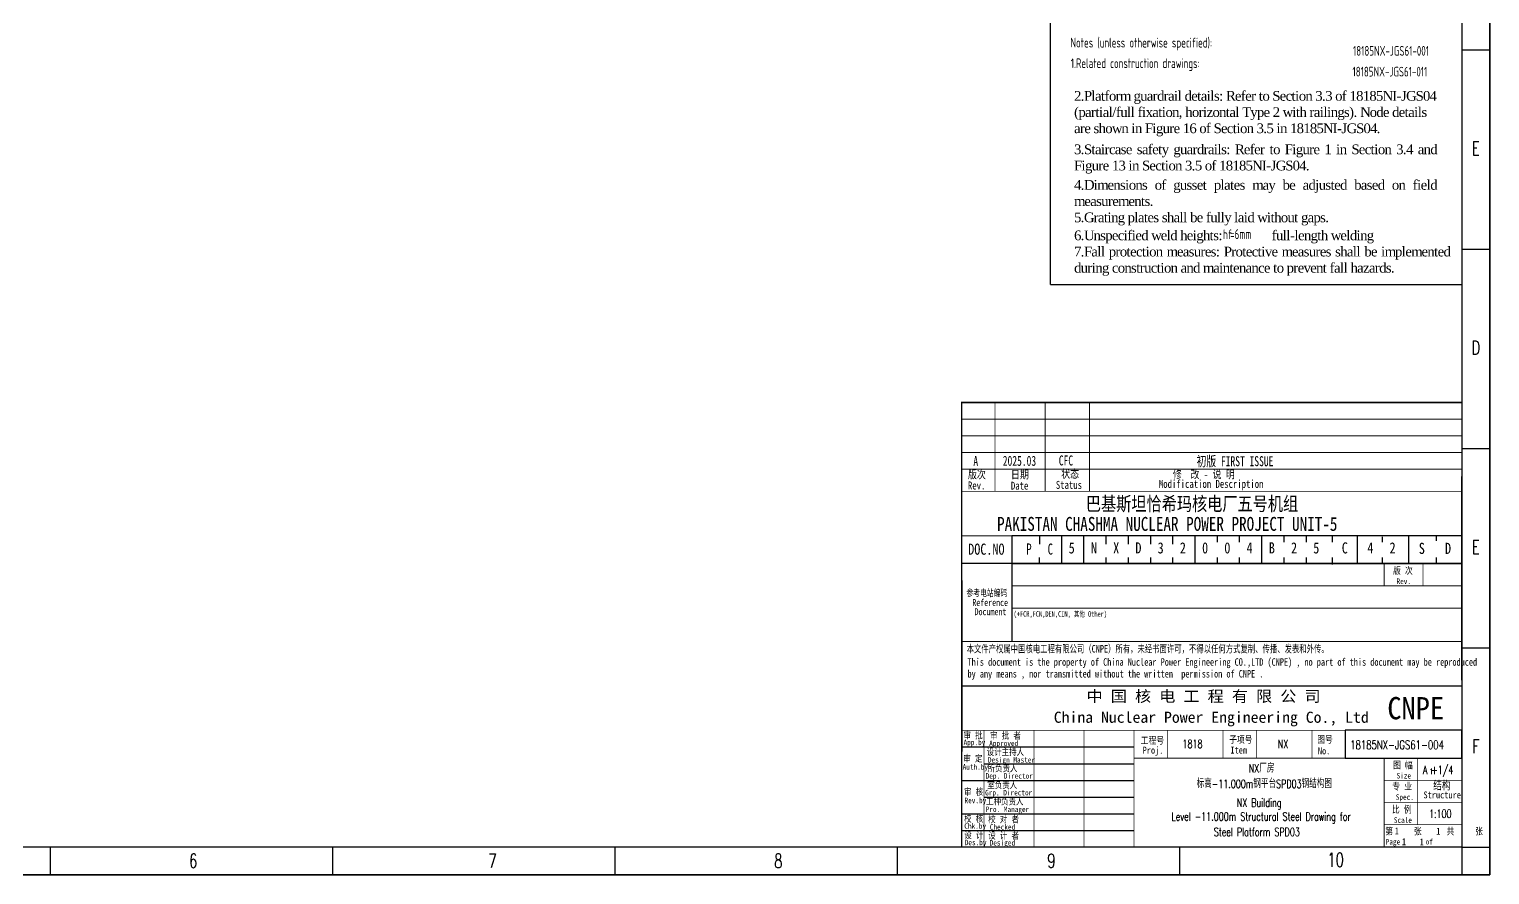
# Model space of a CAD drawing. Extents: x -110916 to 14423, y -159679 to 774005.
# Drawn here: x -58267 to -5716, y 425730 to 456168 of the extents above; entities that cross this region are included whole.
import ezdxf
from ezdxf.enums import TextEntityAlignment as Align

# ---------------------------------------------------------------- set-up
doc = ezdxf.new("R2010")
doc.units = 0
doc.linetypes.add('CONTINOUS', pattern=[0])
doc.layers.get('0').update_dxf_attribs({"linetype": 'CONTINUOUS'})
for name, color, linetype in [('1', 1, 'CONTINUOUS'), ('C77(文本)', 3, 'CONTINUOUS'), ('PUB_TEXT', 7, 'CONTINUOUS'), ('TK', 7, 'CONTINUOUS'), ('图框', 4, 'CONTINOUS'), ('标注', 3, 'CONTINUOUS')]:
    doc.layers.add(name, color=color, linetype=linetype)
doc.layers.add('_TSZ_PLOT_MARK', color=1, linetype='CONTINUOUS', plot=False)
doc.styles.add('CHINESE-3', font='romand.shx', dxfattribs={"width": 0.8, "bigfont": 'ochinese.shx'})
doc.styles.add('HZ', font='TXT.shx', dxfattribs={"width": 0.7, "bigfont": 'hz.shx'})
doc.styles.add('RH', font='romans.shx', dxfattribs={"width": 0.7, "bigfont": 'hz.shx'})
doc.styles.add('ROMAND', font='romand.shx', dxfattribs={"width": 0.7, "bigfont": 'ochinese.shx'})
doc.styles.add('TSSD_Rein', font='Tssdeng.shx', dxfattribs={"width": 0.7, "bigfont": 'hztxt.shx'})
doc.styles.add('宋体', font='', dxfattribs={"width": 0.7})
doc.styles.add('汉字', font='STFANGSO.TTF', dxfattribs={"width": 0.8, "height": 4})
doc.styles.get('宋体').set_extended_font_data('SimSun')

# ---------------------------------------------------------------- blocks, each defined once
blk = doc.blocks.new('*U49')
at = {"layer": '图框'}
blk.add_line((0, 500), (0, -500), dxfattribs=at)
blk = doc.blocks.new('*U50')
at = {"color": 0, "linetype": 'ByBlock', "lineweight": -2, "transparency": 16777216}
for p in [(50800, 0), (60960, 0), (71120, 0), (81280, 0), (91440, 0)]:
    blk.add_blockref('*U49', p, dxfattribs=at)

msp = doc.modelspace()

# ---------------------------------------------------------------- linework, layer by layer
at = {"color": 1}
for q in [(-21522, 484130), (-6708, 446981)]:
    msp.add_line((-21522, 446981), q, dxfattribs=at)
at = {"color": 4, "linetype": 'Continuous'}
msp.add_line((-22916, 437930), (-22916, 434130), dxfattribs=at)
at = {"color": 4}
msp.add_line((-21916, 437930), (-21916, 437630), dxfattribs=at)
at = {"layer": '1', "color": 4}
for p, q in [((-6749, 440065), (-6749, 440065)), ((-6749, 440065), (-6749, 440065)), ((-6749, 440065), (-6749, 440065)), ((-6749, 440065), (-6749, 440065)), ((-6749, 440065), (-6749, 440065)), ((-6749, 440065), (-6749, 440065)), ((-6749, 440065), (-6749, 440065)), ((-6749, 440065), (-6749, 440065)), ((-6716, 432735), (-6716, 440065)), ((-6716, 432735), (-6716, 440065)), ((-6746, 438554), (-6746, 438554)), ((-6746, 438554), (-6746, 438554)), ((-6746, 438554), (-6746, 438554)), ((-6746, 438554), (-6746, 438554)), ((-21916, 437830), (-21916, 437830)), ((-21116, 436930), (-21116, 437930)), ((-20316, 436930), (-20316, 437930)), ((-19516, 437630), (-19516, 437930)), ((-18716, 437630), (-18716, 437930)), ((-17916, 437630), (-17916, 437930)), ((-17116, 437630), (-17116, 437930)), ((-16316, 436930), (-16316, 437930)), ((-15516, 437701), (-15516, 437930)), ((-14716, 437701), (-14716, 437930)), ((-13916, 436930), (-13916, 437930)), ((-13116, 437701), (-13116, 437930)), ((-12316, 437701), (-12316, 437930)), ((-11379, 437701), (-11379, 437930)), ((-10479, 436951), (-10479, 437951)), ((-9579, 437701), (-9579, 437901)), ((-8629, 436930), (-8629, 437930)), ((-7629, 437751), (-7629, 437940)), ((-6716, 436930), (-24716, 436930)), ((-21916, 436930), (-21916, 437151)), ((-19516, 436930), (-19516, 437151)), ((-18716, 436930), (-18716, 437151)), ((-17916, 436930), (-17916, 437151)), ((-17116, 436930), (-17116, 437151)), ((-15516, 436930), (-15516, 437151)), ((-14716, 436930), (-14716, 437151)), ((-13116, 436930), (-13116, 437151)), ((-12316, 436930), (-12316, 437151)), ((-11379, 436901), (-11379, 437151)), ((-9579, 436951), (-9579, 437151)), ((-7629, 436951), (-7629, 437151)), ((-24716, 430330), (-18516, 430330)), ((-23916, 429730), (-18516, 429730)), ((-24716, 429130), (-18516, 429130)), ((-23916, 428530), (-18516, 428530)), ((-24716, 427930), (-18516, 427930)), ((-24716, 427330), (-18516, 427330)), ((-6716, 426730), (-24716, 426730)), ((-6716, 426730), (-24716, 426730)), ((-6716, 426730), (-24716, 426730)), ((-6716, 426730), (-24716, 426730)), ((-6716, 426730), (-24716, 426730)), ((-6716, 426730), (-24716, 426730))]:
    msp.add_line(p, q, dxfattribs=at)
at = {"layer": '1', "color": 4, "ltscale": 0.8}
msp.add_line((-24716, 436318), (-24716, 430169), dxfattribs=at)
at = {"layer": '1', "color": 4, "const_width": 50}
for points in [[(-24716, 426730), (-6716, 426730), (-6716, 442730), (-24716, 442730)], [(-24716, 432530), (-6716, 432530), (-6716, 426730), (-24716, 426730)]]:
    msp.add_lwpolyline(points, close=True, dxfattribs=at)
at = {"layer": '1', "color": 4}
for points, const_width in [([(-23516, 442730), (-23516, 439530)], 30), ([(-21716, 442730), (-21716, 439530)], 30), ([(-20116, 442730), (-20116, 439530)], 30), ([(-24716, 442130), (-6716, 442130)], 30), ([(-24716, 441530), (-6716, 441530)], 30), ([(-24716, 440930), (-6716, 440930)], 30), ([(-24716, 440330), (-6716, 440330)], 30), ([(-24716, 439530), (-6716, 439530)], 30), ([(-24716, 437930), (-6716, 437930)], 30), ([(-22916, 437930), (-22916, 434130)], 30), ([(-24716, 436930), (-6716, 436930)], 30), ([(-9516, 436930), (-9516, 436130)], 30), ([(-8116, 436930), (-8116, 436130)], 30), ([(-22916, 436130), (-6716, 436130)], 30), ([(-22916, 435330), (-6716, 435330)], 30), ([(-24716, 434130), (-6716, 434130)], 30), ([(-24716, 430930), (-6716, 430930)], 30), ([(-23916, 430930), (-23916, 426730)], 30), ([(-23916, 430930), (-23916, 426730)], 30), ([(-22116, 430930), (-22116, 426730)], 30), ([(-20316, 430930), (-20316, 426730)], 30), ([(-18516, 430930), (-18516, 426730)], 30), ([(-17316, 430930), (-17316, 429930)], 25), ([(-15316, 430930), (-15316, 429930)], 25), ([(-14116, 430930), (-14116, 429930)], 25), ([(-12116, 430930), (-12116, 429930)], 25), ([(-10916, 430930), (-10916, 429930)], 25), ([(-18516, 429930), (-6716, 429930)], 30), ([(-9516, 429930), (-9516, 426730)], 30), ([(-8316, 429930), (-8316, 427530)], 25), ([(-6716, 429130), (-9516, 429130)], 25), ([(-6716, 428330), (-9516, 428330)], 25), ([(-6716, 427530), (-9516, 427530)], 25)]:
    msp.add_lwpolyline(points, dxfattribs=dict(at, const_width=const_width))
at = {"layer": '_TSZ_PLOT_MARK'}
for points in [[(-110816, 425730), (-5716, 425730), (-5716, 485130), (-110816, 485130)], [(-110816, 425730), (-5716, 425730), (-5716, 485130), (-110816, 485130)], [(-22916, 436930), (-6716, 436930), (-6716, 437930), (-22916, 437930)], [(-22916, 436930), (-6716, 436930), (-6716, 437930), (-22916, 437930)], [(-10916, 429930), (-6716, 429930), (-6716, 430930), (-10916, 430930)], [(-10916, 429930), (-6716, 429930), (-6716, 430930), (-10916, 430930)]]:
    msp.add_lwpolyline(points, close=True, dxfattribs=at)
at = {"layer": '图框'}
for p, q in [((-5716, 485130), (-5716, 425730)), ((-6716, 455430), (-6716, 426730)), ((-6716, 455430), (-6716, 426730)), ((-6716, 455430), (-6716, 426730)), ((-6716, 455430), (-6716, 426730)), ((-6716, 455430), (-5716, 455430)), ((-6716, 448255), (-5716, 448255)), ((-6716, 441080), (-5716, 441080)), ((-6716, 433905), (-5716, 433905)), ((-6716, 426730), (-6716, 425730)), ((-6716, 426730), (-5716, 426730)), ((-5716, 425730), (-110816, 425730))]:
    msp.add_line(p, q, dxfattribs=at)
at = {"layer": '图框', "color": 1}
for p, q in [((-6716, 484130), (-6716, 426730)), ((-6716, 426730), (-108316, 426730))]:
    msp.add_line(p, q, dxfattribs=at)
at = {"layer": '图框', "color": 4}
msp.add_line((-6716, 426730), (-24716, 426730), dxfattribs=at)
msp.add_line((-6716, 426730), (-24716, 426730), dxfattribs=at)
msp.add_line((-6716, 426730), (-24716, 426730), dxfattribs=at)
msp.add_line((-6716, 426730), (-24716, 426730), dxfattribs=at)

# ---------------------------------------------------------------- block references
at = {"linetype": 'Continuous'}
msp.add_blockref('*U50', (-108316, 426230), dxfattribs=at)

# ---------------------------------------------------------------- texts
at = {"color": 4, "linetype": 'Continuous', "style": '宋体', "width": 0.8}
for s, p in [('巴基斯坦恰希玛核电厂五号机组', (-20249, 438836)), ('PAKISTAN CHASHMA NUCLEAR POWER PROJECT UNIT-5', (-23444, 438111))]:
    msp.add_text(s, height=500, dxfattribs=at).set_placement(p)
for s, p in [('5', (-20867, 437177)), ('N', (-20067, 437177)), ('X', (-19267, 437177)), ('D', (-18467, 437177)), ('3', (-17667, 437177)), ('2', (-16867, 437177)), ('0', (-16067, 437177)), ('B', (-13667, 437177)), ('2', (-12867, 437177)), ('5', (-12067, 437177)), ('C', (-11041, 437177)), ('4', (-10122, 437177)), ('2', (-9322, 437177)), ('S', (-8270, 437160)), ('D', (-7326, 437160))]:
    msp.add_text(s, height=400, dxfattribs=at).set_placement(p, align=Align.BOTTOM_LEFT)
at = {"color": 2, "linetype": 'Continuous', "style": '宋体', "width": 0.8}
for s, p in [('0', (-15267, 437177)), ('4', (-14467, 437177))]:
    msp.add_text(s, height=400, dxfattribs=at).set_placement(p, align=Align.BOTTOM_LEFT)
at = {"color": 4, "linetype": 'Continuous', "char_height": 400, "attachment_point": 5, "style": '宋体'}
for s, width, insert in [('P', 577.48, (-22295, 437458)), ('C', 676.01, (-21529, 437451))]:
    msp.add_mtext_dynamic_manual_height_columns(s, width=width, gutter_width=100, heights=[0], dxfattribs=dict(at, insert=insert))
at = {"layer": '1', "color": 4}
for s, height, style, width, p in [('A', 360, '宋体', 0.7, (-24297, 440442)), ('2025.03', 360, '宋体', 0.7, (-23238, 440451)), ('CFC', 360, '宋体', 0.7, (-21223, 440464)), ('初版 FIRST ISSUE', 360, '宋体', 0.7, (-16265, 440438)), ('版次', 288, '汉字', 0.8, (-24491, 439995)), ('Rev.', 288, '汉字', 0.8, (-24491, 439599)), ('Date', 288, '汉字', 0.8, (-22946, 439593)), ('日期 ', 288, '汉字', 0.8, (-22946, 439995)), ('Status', 288, '汉字', 0.8, (-21329, 439621)), ('状态', 288, '汉字', 0.8, (-21138, 440017)), ('Modification Description', 288, '汉字', 0.8, (-17621, 439657)), ('修  改 - 说 明', 288, '汉字', 0.8, (-17121, 440001)), ('DOC.NO', 400, '宋体', 0.8, (-24481, 437251)), ('版 次', 250, '汉字', 0.8, (-9197, 436556)), ('Rev.', 200, '汉字', 0.8, (-9071, 436196)), ('App.by', 200, '汉字', 0.8, (-24649, 430397)), ('审 批', 240, '汉字', 0.8, (-24652, 430631)), ('Approved', 200, '汉字', 0.8, (-23726, 430363)), ('审 批 者', 240, '汉字', 0.8, (-23694, 430623)), ('审 定', 240, '汉字', 0.8, (-24656, 429801)), ('设计主持人', 240, '汉字', 0.8, (-23817, 430033)), ('Design Master', 200, '汉字', 0.8, (-23773, 429766)), ('Proj.', 250, '汉字', 0.8, (-18206, 430090)), ('Item', 250, '汉字', 0.8, (-15049, 430094)), ('No.', 250, '汉字', 0.8, (-11901, 430066)), ('Auth.by', 200, '汉字', 0.8, (-24683, 429513)), ('Dep. Director', 200, '汉字', 0.8, (-23854, 429190)), ('所负责人', 240, '汉字', 0.8, (-23785, 429447)), ('图 幅', 250, '汉字', 0.8, (-9197, 429556)), ('Size', 200, '汉字', 0.8, (-9071, 429196)), ('审 核', 240, '汉字', 0.8, (-24632, 428595)), ('室负责人', 240, '汉字', 0.8, (-23796, 428844)), ('专 业', 250, '汉字', 0.8, (-9224, 428788)), ('Rev.by', 200, '汉字', 0.8, (-24615, 428307)), ('Grp. Director', 200, '汉字', 0.8, (-23873, 428587)), ('工种负责人', 240, '汉字', 0.8, (-23839, 428254)), ('Spec.', 200, '汉字', 0.8, (-9099, 428428)), ('Structure', 250, '汉字', 0.8, (-8101, 428480)), ('校 核', 240, '汉字', 0.8, (-24631, 427632)), ('Pro. Manager', 200, '汉字', 0.8, (-23853, 427988)), ('校 对 者', 240, '汉字', 0.8, (-23763, 427609)), ('比 例', 250, '汉字', 0.8, (-9237, 427959)), ('Scale', 200, '汉字', 0.8, (-9169, 427599)), ('设 计', 240, '汉字', 0.8, (-24623, 427039)), ('Chk.by', 200, '汉字', 0.8, (-24622, 427388)), ('设 计 者', 240, '汉字', 0.8, (-23763, 427024)), ('Checked', 200, '汉字', 0.8, (-23706, 427351)), ('第     张      共     张', 250, '汉字', 0.8, (-9477, 427174)), ('1', 250, '汉字', 0.8, (-9137, 427185)), ('1', 250, '汉字', 0.8, (-7642, 427170)), ('Des.by', 200, '汉字', 0.8, (-24607, 426794)), ('Desiged', 200, '汉字', 0.8, (-23710, 426782)), ('Page       of  ', 200, '汉字', 0.8, (-9461, 426819)), ('1', 250, '汉字', 0.8, (-8876, 426795)), ('1', 250, '汉字', 0.8, (-8239, 426785))]:
    msp.add_text(s, height=height, dxfattribs=dict(at, style=style, width=width)).set_placement(p)
at = {"layer": '1', "color": 4, "ltscale": 0.8}
for s, height, style, width, p in [('参考电站编码', 250, '宋体', 0.7, (-24546, 435750)), ('Reference', 250, '宋体', 0.7, (-24335, 435405)), ('Document', 250, '宋体', 0.7, (-24252, 435075)), ('(+FCR,FCN,DEN,CIN, 其他 Other)', 200, '宋体', 0.7, (-22849, 435019)), ('本文件产权属中国核电工程有限公司（CNPE）所有，未经书面许可，不得以任何方式复制、传播、发表和外传。', 270, '宋体', 0.7, (-24539, 433730)), ('This document is the property of China Nuclear Power Engineering CO.,LTD (CNPE) , no part of this document may be reproduced ', 270, '宋体', 0.7, (-24507, 433255)), ('by any means , nor transmitted without the written  permission of CNPE .', 270, '宋体', 0.7, (-24507, 432831)), ('工程号', 250, '汉字', 0.8, (-18274, 430442)), ('子项号', 250, '汉字', 0.8, (-15094, 430474)), ('图号', 250, '汉字', 0.8, (-11923, 430481))]:
    msp.add_text(s, height=height, dxfattribs=dict(at, style=style, width=width)).set_placement(p)
at = {"layer": '1', "color": 4, "style": '宋体'}
for s, width, p, p2 in [('中 国 核 电 工 程 有 限 公 司', 1.015354, (-20224, 431956), (-11802, 431956)), ('China Nuclear Power Engineering Co., Ltd', 0.990448, (-21403, 431201), (-10071, 431201))]:
    msp.add_text(s, height=400, dxfattribs=dict(at, width=width)).set_placement(p, p2, align=Align.FIT)
at = {"layer": 'C77(文本)', "style": 'TSSD_Rein', "width": 0.7}
for s, p in [(' Notes (unless otherwise specified):   ', (-20952, 455509)), ('1.Related construction drawings:  ', (-20789, 454768)), ('18185NX-JGS61-001', (-10638, 455214)), ('18185NX-JGS61-011', (-10655, 454465)), ('h%%142f', (-15313, 448609)), ('=6mm', (-15057, 448617, 0))]:
    msp.add_text(s, height=350, dxfattribs=at).set_placement(p)
at = {"layer": 'C77(文本)', "char_height": 350, "attachment_point": 1, "style": 'TSSD_Rein'}
for s, width, insert in [('{\\fTimes New Roman|b0|i0|c0|p18;\\W1;\\T0.9;2.Platform guardrail details: Refer to Section 3.3 of 18185NI-JGS04 (partial/full fixation, horizontal Type 2 with railings). Node details are shown in Figure 16 of Section 3.5 in 18185NI-JGS04.}', 13014.8, (-20673, 453943)), ('\\pxqj,t3;{\\fTimes New Roman|b0|i0|c0|p18;\\W1;\\T0.9;3.Staircase safety guardrails: Refer to Figure 1 in Section 3.4 and Figure 13 in Section 3.5 of 18185NI-JGS04.  }', 13014.8, (-20673, 452019)), ('\\pxqj,t3;{\\fTimes New Roman|b0|i0|c0|p18;\\W1;\\T0.9;4.Dimensions of gusset plates may be adjusted based on field measurements.}', 13014.8, (-20673, 450739)), ('\\pxqj,t3;{\\fTimes New Roman|b0|i0|c0|p18;\\W1;\\T0.9;5.Grating plates shall be fully laid without gaps.  }', 13014.8, (-20673, 449569)), ('\\pxqj,t3;{\\fTimes New Roman|b0|i0|c0|p18;\\W1;\\T0.9;6.Unspecified weld heights:               full-length welding   \\P7.Fall protection measures: Protective measures shall be implemented during construction and maintenance to prevent fall hazards.  }', 13490.1, (-20673, 448922))]:
    msp.add_mtext_dynamic_manual_height_columns(s, width=width, gutter_width=5000, heights=[0], dxfattribs=dict(at, insert=insert))
at = {"layer": 'PUB_TEXT', "color": 4, "style": '宋体', "width": 0.891618}
msp.add_text('CNPE', height=800, dxfattribs=at).set_placement((-9402, 431328), (-7361, 431328), align=Align.FIT)
at = {"layer": 'TK', "color": 4}
for s, style, width, p in [('1818', 'ROMAND', 0.7, (-16772, 430292)), ('NX', 'ROMAND', 0.7, (-13342, 430292)), ('结构', 'CHINESE-3', 0.8, (-7752, 428773))]:
    msp.add_text(s, height=300, dxfattribs=dict(at, style=style, width=width)).set_placement(p)
at = {"layer": 'TK', "color": 2, "style": 'RH', "width": 0.7}
for s, p in [('NX厂房', (-14389, 429415)), ('NX Building', (-14819, 428178)), ('Level -11.000m Structural Steel Drawing for', (-17169, 427677)), (' Steel Platform SPD03', (-15789, 427122))]:
    msp.add_text(s, height=300, dxfattribs=at).set_placement(p)
at = {"layer": 'TK', "color": 0, "style": 'ROMAND', "width": 0.7}
for s, height, p in [('A +1/4', 300, (-8126, 429358)), ('1', 200, (-7889, 429358))]:
    msp.add_text(s, height=height, dxfattribs=at).set_placement(p)
at = {"layer": 'TK', "color": 3, "style": 'RH', "width": 0.7}
msp.add_text('标高-11.000m钢平台SPD03钢结构图', height=300, dxfattribs=at).set_placement((-16264, 428854))
at = {"layer": 'TK', "style": 'ROMAND', "width": 0.7}
msp.add_text('1:100', height=300, dxfattribs=at).set_placement((-7901, 427777))
at = {"layer": '图框', "style": 'HZ', "width": 0.7}
for s, p in [('E', (-6220, 451630)), ('D', (-6220, 444455)), ('E', (-6220, 437280)), ('F', (-6220, 430105)), ('6', (-52367, 425984)), ('7', (-41596, 425980)), ('8', (-31316, 425980)), ('9', (-21488, 425984)), ('10', (-11262, 426019))]:
    msp.add_text(s, height=500, dxfattribs=at).set_placement(p, align=Align.CENTER)
at = {"layer": '标注', "color": 4, "ltscale": 0.001, "style": 'ROMAND', "width": 0.7}
msp.add_text('18185NX-JGS61-004', height=320, dxfattribs=at).set_placement((-10737, 430249))

doc.saveas('drawing.dxf')
